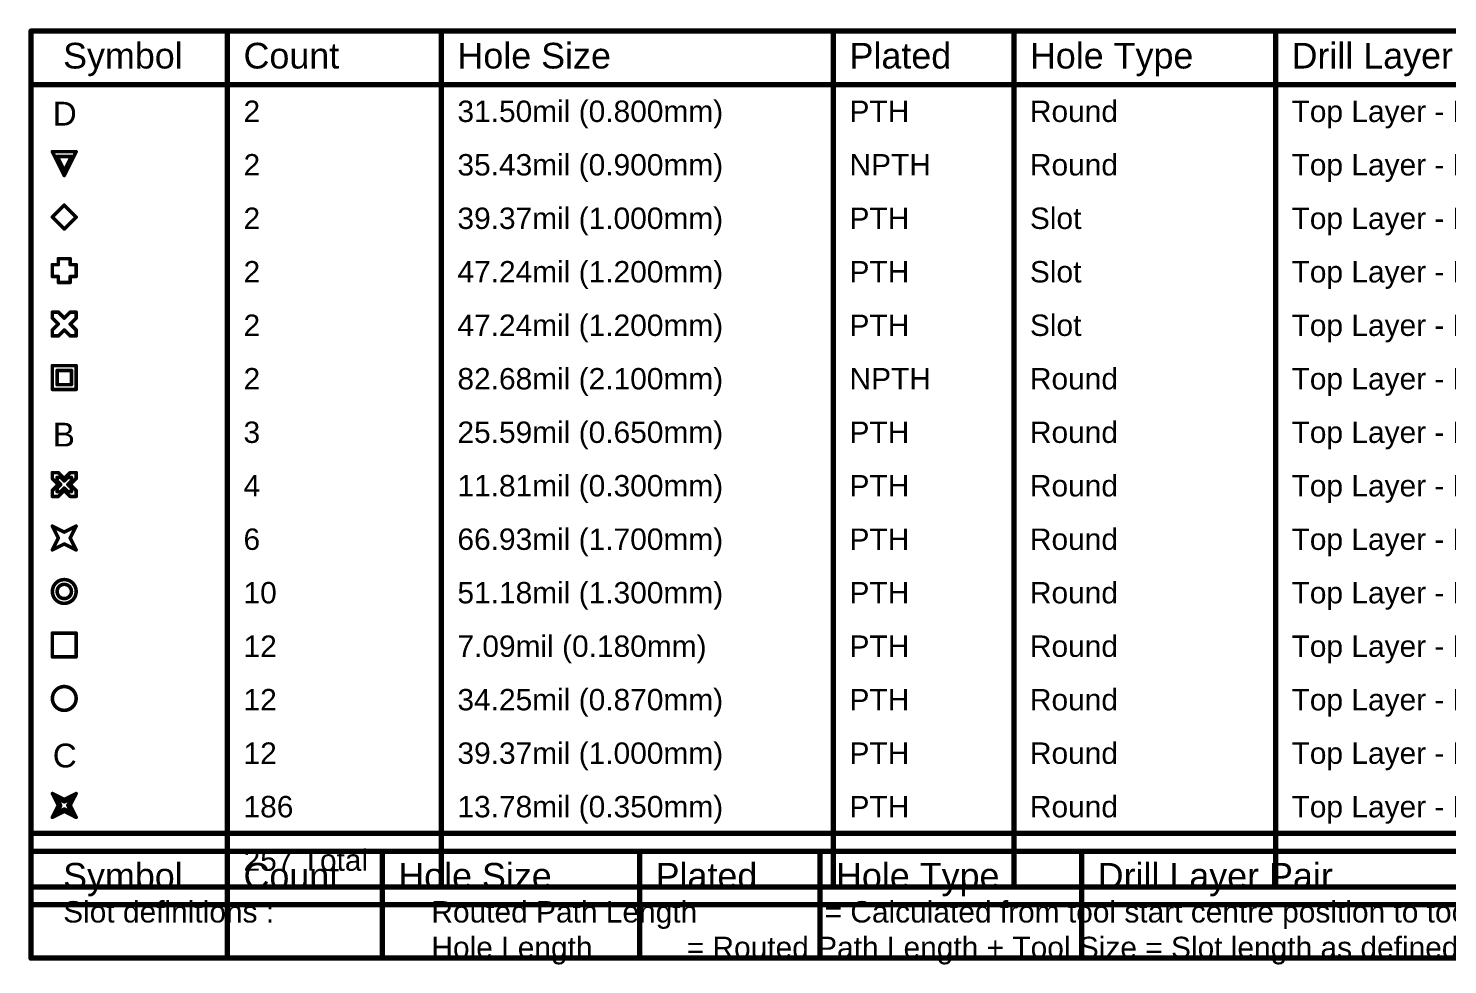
# Model space of a CAD drawing. Header units: millimetres. Extents: x -0.2 to 11.1, y -5.4 to 4.7.
# Drawn here: x 3.317 to 7.298, y 2.083 to 4.709 of the extents above; entities that cross this region are included whole.
import ezdxf

# ---------------------------------------------------------------- set-up
doc = ezdxf.new("R2010")
doc.units = ezdxf.units.MM
doc.header["$MEASUREMENT"] = 0
doc.layers.add('DrillDrawing', color=1, linetype='Continuous')
doc.styles.add('Arial', font='arial.ttf', dxfattribs={"height": 0.2})

msp = doc.modelspace()

# ---------------------------------------------------------------- linework, layer by layer
at = {"layer": 'DrillDrawing'}
for points, const_width in [([(3.3248, 4.7012), (11.1047, 4.7012)], 0.015), ([(3.3248, 2.3012), (3.3248, 4.7012)], 0.015), ([(3.8757, 2.3012), (3.8757, 4.7012)], 0.015), ([(4.4756, 2.3012), (4.4756, 4.7012)], 0.015), ([(5.5752, 2.3012), (5.5752, 4.7012)], 0.015), ([(6.0811, 2.3012), (6.0811, 4.7012)], 0.015), ([(6.8149, 2.3012), (6.8149, 4.7012)], 0.015), ([(3.3248, 4.5512), (11.1047, 4.5512)], 0.015), ([(3.3846, 4.3629), (3.4513, 4.3629)], 0.01), ([(3.3846, 4.3629), (3.418, 4.2962)], 0.01), ([(3.398, 4.3496), (3.438, 4.3496)], 0.01), ([(3.398, 4.3496), (3.418, 4.3096)], 0.01), ([(3.418, 4.2962), (3.4513, 4.3629)], 0.01), ([(3.418, 4.3096), (3.438, 4.3496)], 0.01), ([(3.3846, 4.1796), (3.418, 4.2129)], 0.01), ([(3.3846, 4.1796), (3.418, 4.1462)], 0.01), ([(3.418, 4.2129), (3.4513, 4.1796)], 0.01), ([(3.418, 4.1462), (3.4513, 4.1796)], 0.01), ([(3.4013, 4.0462), (3.4013, 4.0629)], 0.01), ([(3.4013, 4.0629), (3.4346, 4.0629)], 0.01), ([(3.4346, 4.0462), (3.4346, 4.0629)], 0.01), ([(3.3846, 4.0129), (3.3846, 4.0462)], 0.01), ([(3.3846, 4.0462), (3.4013, 4.0462)], 0.01), ([(3.4346, 4.0462), (3.4513, 4.0462)], 0.01), ([(3.4513, 4.0129), (3.4513, 4.0462)], 0.01), ([(3.3846, 4.0129), (3.4013, 4.0129)], 0.01), ([(3.4013, 3.9962), (3.4013, 4.0129)], 0.01), ([(3.4013, 3.9962), (3.4346, 3.9962)], 0.01), ([(3.4346, 4.0129), (3.4513, 4.0129)], 0.01), ([(3.4346, 3.9962), (3.4346, 4.0129)], 0.01), ([(3.3846, 3.8962), (3.3846, 3.9129)], 0.01), ([(3.3846, 3.9129), (3.4013, 3.9129)], 0.01), ([(3.3846, 3.8962), (3.4013, 3.8796)], 0.01), ([(3.4013, 3.9129), (3.418, 3.8962)], 0.01), ([(3.418, 3.8962), (3.4346, 3.9129)], 0.01), ([(3.4346, 3.9129), (3.4513, 3.9129)], 0.01), ([(3.4346, 3.8796), (3.4513, 3.8962)], 0.01), ([(3.4513, 3.8962), (3.4513, 3.9129)], 0.01), ([(3.3846, 3.8629), (3.4013, 3.8796)], 0.01), ([(3.3846, 3.8462), (3.3846, 3.8629)], 0.01), ([(3.4013, 3.8462), (3.418, 3.8629)], 0.01), ([(3.418, 3.8629), (3.4346, 3.8462)], 0.01), ([(3.4346, 3.8796), (3.4513, 3.8629)], 0.01), ([(3.4513, 3.8462), (3.4513, 3.8629)], 0.01), ([(3.3846, 3.8462), (3.4013, 3.8462)], 0.01), ([(3.4346, 3.8462), (3.4513, 3.8462)], 0.01), ([(3.3846, 3.7629), (3.4513, 3.7629)], 0.01), ([(3.3846, 3.6962), (3.3846, 3.7629)], 0.01), ([(3.398, 3.7496), (3.438, 3.7496)], 0.01), ([(3.398, 3.7096), (3.398, 3.7496)], 0.01), ([(3.438, 3.7096), (3.438, 3.7496)], 0.01), ([(3.4513, 3.6962), (3.4513, 3.7629)], 0.01), ([(3.398, 3.7096), (3.438, 3.7096)], 0.01), ([(3.3846, 3.6962), (3.4513, 3.6962)], 0.01), ([(3.3846, 3.4462), (3.3846, 3.4629)], 0.01), ([(3.3846, 3.4629), (3.4013, 3.4629)], 0.01), ([(3.4013, 3.4629), (3.418, 3.4462)], 0.01), ([(3.418, 3.4462), (3.4346, 3.4629)], 0.01), ([(3.4346, 3.4629), (3.4513, 3.4629)], 0.01), ([(3.4513, 3.4462), (3.4513, 3.4629)], 0.01), ([(3.3846, 3.4462), (3.4013, 3.4296)], 0.01), ([(3.3846, 3.4129), (3.4013, 3.4296)], 0.01), ([(3.398, 3.4396), (3.398, 3.4496)], 0.01), ([(3.398, 3.4496), (3.408, 3.4496)], 0.01), ([(3.398, 3.4396), (3.408, 3.4296)], 0.01), ([(3.398, 3.4196), (3.408, 3.4296)], 0.01), ([(3.398, 3.4096), (3.398, 3.4196)], 0.01), ([(3.408, 3.4496), (3.418, 3.4396)], 0.01), ([(3.408, 3.4096), (3.418, 3.4196)], 0.01), ([(3.418, 3.4396), (3.428, 3.4496)], 0.01), ([(3.418, 3.4196), (3.428, 3.4096)], 0.01), ([(3.428, 3.4496), (3.438, 3.4496)], 0.01), ([(3.428, 3.4296), (3.438, 3.4396)], 0.01), ([(3.428, 3.4296), (3.438, 3.4196)], 0.01), ([(3.4346, 3.4296), (3.4513, 3.4462)], 0.01), ([(3.4346, 3.4296), (3.4513, 3.4129)], 0.01), ([(3.438, 3.4396), (3.438, 3.4496)], 0.01), ([(3.438, 3.4096), (3.438, 3.4196)], 0.01), ([(3.3846, 3.3962), (3.3846, 3.4129)], 0.01), ([(3.3846, 3.3962), (3.4013, 3.3962)], 0.01), ([(3.398, 3.4096), (3.408, 3.4096)], 0.01), ([(3.4013, 3.3962), (3.418, 3.4129)], 0.01), ([(3.418, 3.4129), (3.4346, 3.3962)], 0.01), ([(3.428, 3.4096), (3.438, 3.4096)], 0.01), ([(3.4346, 3.3962), (3.4513, 3.3962)], 0.01), ([(3.4513, 3.3962), (3.4513, 3.4129)], 0.01), ([(3.3846, 3.3129), (3.418, 3.2962)], 0.01), ([(3.3846, 3.3129), (3.4013, 3.2796)], 0.01), ([(3.418, 3.2962), (3.4513, 3.3129)], 0.01), ([(3.4346, 3.2796), (3.4513, 3.3129)], 0.01), ([(3.3846, 3.2462), (3.4013, 3.2796)], 0.01), ([(3.3846, 3.2462), (3.418, 3.2629)], 0.01), ([(3.418, 3.2629), (3.4513, 3.2462)], 0.01), ([(3.4346, 3.2796), (3.4513, 3.2462)], 0.01), ([(3.3846, 3.0129), (3.4513, 3.0129)], 0.01), ([(3.3846, 2.9462), (3.3846, 3.0129)], 0.01), ([(3.4513, 2.9462), (3.4513, 3.0129)], 0.01), ([(3.3846, 2.9462), (3.4513, 2.9462)], 0.01), ([(3.3846, 2.5629), (3.418, 2.5462)], 0.01), ([(3.3846, 2.5629), (3.4013, 2.5296)], 0.01), ([(3.398, 2.5496), (3.418, 2.5396)], 0.01), ([(3.398, 2.5496), (3.408, 2.5296)], 0.01), ([(3.418, 2.5462), (3.4513, 2.5629)], 0.01), ([(3.418, 2.5396), (3.438, 2.5496)], 0.01), ([(3.428, 2.5296), (3.438, 2.5496)], 0.01), ([(3.4346, 2.5296), (3.4513, 2.5629)], 0.01), ([(3.3846, 2.4962), (3.4013, 2.5296)], 0.01), ([(3.3846, 2.4962), (3.418, 2.5129)], 0.01), ([(3.398, 2.5096), (3.408, 2.5296)], 0.01), ([(3.398, 2.5096), (3.418, 2.5196)], 0.01), ([(3.418, 2.5196), (3.438, 2.5096)], 0.01), ([(3.418, 2.5129), (3.4513, 2.4962)], 0.01), ([(3.428, 2.5296), (3.438, 2.5096)], 0.01), ([(3.4346, 2.5296), (3.4513, 2.4962)], 0.01), ([(3.3248, 2.4512), (11.1047, 2.4512)], 0.015), ([(3.3248, 2.4013), (9.4912, 2.4013)], 0.015), ([(3.3248, 2.1013), (3.3248, 2.4013)], 0.015), ([(3.3248, 2.4013), (9.4912, 2.4013)], 0.015), ([(3.3248, 2.1013), (3.3248, 2.4013)], 0.015), ([(3.3248, 2.4013), (9.4912, 2.4013)], 0.015), ([(3.3248, 2.1013), (3.3248, 2.4013)], 0.015), ([(3.3248, 2.4013), (9.4912, 2.4013)], 0.015), ([(3.3248, 2.1013), (3.3248, 2.4013)], 0.015), ([(3.8757, 2.1013), (3.8757, 2.4013)], 0.015), ([(3.8757, 2.1013), (3.8757, 2.4013)], 0.015), ([(3.8757, 2.1013), (3.8757, 2.4013)], 0.015), ([(3.8757, 2.1013), (3.8757, 2.4013)], 0.015), ([(4.3096, 2.1013), (4.3096, 2.4013)], 0.015), ([(4.3096, 2.1013), (4.3096, 2.4013)], 0.015), ([(4.3096, 2.1013), (4.3096, 2.4013)], 0.015), ([(4.3096, 2.1013), (4.3096, 2.4013)], 0.015), ([(5.0314, 2.1013), (5.0314, 2.4013)], 0.015), ([(5.0314, 2.1013), (5.0314, 2.4013)], 0.015), ([(5.0314, 2.1013), (5.0314, 2.4013)], 0.015), ([(5.0314, 2.1013), (5.0314, 2.4013)], 0.015), ([(5.5373, 2.1013), (5.5373, 2.4013)], 0.015), ([(5.5373, 2.1013), (5.5373, 2.4013)], 0.015), ([(5.5373, 2.1013), (5.5373, 2.4013)], 0.015), ([(5.5373, 2.1013), (5.5373, 2.4013)], 0.015), ([(6.2711, 2.1013), (6.2711, 2.4013)], 0.015), ([(6.2711, 2.1013), (6.2711, 2.4013)], 0.015), ([(6.2711, 2.1013), (6.2711, 2.4013)], 0.015), ([(6.2711, 2.1013), (6.2711, 2.4013)], 0.015), ([(3.3248, 2.3012), (11.1047, 2.3012)], 0.015), ([(3.3248, 2.2513), (9.4912, 2.2513)], 0.015), ([(3.3248, 2.2513), (9.4912, 2.2513)], 0.015), ([(3.3248, 2.2513), (9.4912, 2.2513)], 0.015), ([(3.3248, 2.2513), (9.4912, 2.2513)], 0.015), ([(3.3248, 2.2513), (9.4912, 2.2513)], 0.015), ([(3.3248, 2.2513), (9.4912, 2.2513)], 0.015), ([(3.3248, 2.2513), (9.4912, 2.2513)], 0.015), ([(3.3248, 2.2513), (9.4912, 2.2513)], 0.015), ([(3.3248, 2.1013), (9.4912, 2.1013)], 0.015), ([(3.3248, 2.1013), (9.4912, 2.1013)], 0.015), ([(3.3248, 2.1013), (9.4912, 2.1013)], 0.015), ([(3.3248, 2.1013), (9.4912, 2.1013)], 0.015)]:
    msp.add_lwpolyline(points, dxfattribs=dict(at, const_width=const_width))
for points, const_width in [([(3.3211, 4.7012, 1), (3.3286, 4.7012, 1)], 0.0075), ([(3.3211, 4.7012, 1), (3.3286, 4.7012, 1)], 0.0075), ([(3.872, 4.7012, 1), (3.8795, 4.7012, 1)], 0.0075), ([(4.4718, 4.7012, 1), (4.4793, 4.7012, 1)], 0.0075), ([(5.5715, 4.7012, 1), (5.579, 4.7012, 1)], 0.0075), ([(6.0774, 4.7012, 1), (6.0849, 4.7012, 1)], 0.0075), ([(6.8112, 4.7012, 1), (6.8187, 4.7012, 1)], 0.0075), ([(3.3211, 4.5512, 1), (3.3286, 4.5512, 1)], 0.0075), ([(3.3821, 4.3629, 1), (3.3871, 4.3629, 1)], 0.005), ([(3.3821, 4.3629, 1), (3.3871, 4.3629, 1)], 0.005), ([(3.3955, 4.3496, 1), (3.4005, 4.3496, 1)], 0.005), ([(3.3955, 4.3496, 1), (3.4005, 4.3496, 1)], 0.005), ([(3.4355, 4.3496, 1), (3.4405, 4.3496, 1)], 0.005), ([(3.4355, 4.3496, 1), (3.4405, 4.3496, 1)], 0.005), ([(3.4488, 4.3629, 1), (3.4538, 4.3629, 1)], 0.005), ([(3.4488, 4.3629, 1), (3.4538, 4.3629, 1)], 0.005), ([(3.4155, 4.3096, 1), (3.4205, 4.3096, 1)], 0.005), ([(3.4155, 4.3096, 1), (3.4205, 4.3096, 1)], 0.005), ([(3.4155, 4.2962, 1), (3.4205, 4.2962, 1)], 0.005), ([(3.4155, 4.2962, 1), (3.4205, 4.2962, 1)], 0.005), ([(3.3821, 4.1796, 1), (3.3871, 4.1796, 1)], 0.005), ([(3.3821, 4.1796, 1), (3.3871, 4.1796, 1)], 0.005), ([(3.4155, 4.2129, 1), (3.4205, 4.2129, 1)], 0.005), ([(3.4155, 4.2129, 1), (3.4205, 4.2129, 1)], 0.005), ([(3.4488, 4.1796, 1), (3.4538, 4.1796, 1)], 0.005), ([(3.4488, 4.1796, 1), (3.4538, 4.1796, 1)], 0.005), ([(3.4155, 4.1462, 1), (3.4205, 4.1462, 1)], 0.005), ([(3.4155, 4.1462, 1), (3.4205, 4.1462, 1)], 0.005), ([(3.3988, 4.0629, 1), (3.4038, 4.0629, 1)], 0.005), ([(3.3988, 4.0629, 1), (3.4038, 4.0629, 1)], 0.005), ([(3.4321, 4.0629, 1), (3.4371, 4.0629, 1)], 0.005), ([(3.4321, 4.0629, 1), (3.4371, 4.0629, 1)], 0.005), ([(3.3821, 4.0462, 1), (3.3871, 4.0462, 1)], 0.005), ([(3.3821, 4.0462, 1), (3.3871, 4.0462, 1)], 0.005), ([(3.3988, 4.0462, 1), (3.4038, 4.0462, 1)], 0.005), ([(3.3988, 4.0462, 1), (3.4038, 4.0462, 1)], 0.005), ([(3.4321, 4.0462, 1), (3.4371, 4.0462, 1)], 0.005), ([(3.4321, 4.0462, 1), (3.4371, 4.0462, 1)], 0.005), ([(3.4488, 4.0462, 1), (3.4538, 4.0462, 1)], 0.005), ([(3.4488, 4.0462, 1), (3.4538, 4.0462, 1)], 0.005), ([(3.3821, 4.0129, 1), (3.3871, 4.0129, 1)], 0.005), ([(3.3821, 4.0129, 1), (3.3871, 4.0129, 1)], 0.005), ([(3.3988, 4.0129, 1), (3.4038, 4.0129, 1)], 0.005), ([(3.3988, 4.0129, 1), (3.4038, 4.0129, 1)], 0.005), ([(3.3988, 3.9962, 1), (3.4038, 3.9962, 1)], 0.005), ([(3.3988, 3.9962, 1), (3.4038, 3.9962, 1)], 0.005), ([(3.4321, 4.0129, 1), (3.4371, 4.0129, 1)], 0.005), ([(3.4321, 4.0129, 1), (3.4371, 4.0129, 1)], 0.005), ([(3.4321, 3.9962, 1), (3.4371, 3.9962, 1)], 0.005), ([(3.4321, 3.9962, 1), (3.4371, 3.9962, 1)], 0.005), ([(3.4488, 4.0129, 1), (3.4538, 4.0129, 1)], 0.005), ([(3.4488, 4.0129, 1), (3.4538, 4.0129, 1)], 0.005), ([(3.3821, 3.9129, 1), (3.3871, 3.9129, 1)], 0.005), ([(3.3821, 3.9129, 1), (3.3871, 3.9129, 1)], 0.005), ([(3.3821, 3.8962, 1), (3.3871, 3.8962, 1)], 0.005), ([(3.3821, 3.8962, 1), (3.3871, 3.8962, 1)], 0.005), ([(3.3988, 3.9129, 1), (3.4038, 3.9129, 1)], 0.005), ([(3.3988, 3.9129, 1), (3.4038, 3.9129, 1)], 0.005), ([(3.4155, 3.8962, 1), (3.4205, 3.8962, 1)], 0.005), ([(3.4155, 3.8962, 1), (3.4205, 3.8962, 1)], 0.005), ([(3.4321, 3.9129, 1), (3.4371, 3.9129, 1)], 0.005), ([(3.4321, 3.9129, 1), (3.4371, 3.9129, 1)], 0.005), ([(3.4488, 3.9129, 1), (3.4538, 3.9129, 1)], 0.005), ([(3.4488, 3.9129, 1), (3.4538, 3.9129, 1)], 0.005), ([(3.4488, 3.8962, 1), (3.4538, 3.8962, 1)], 0.005), ([(3.4488, 3.8962, 1), (3.4538, 3.8962, 1)], 0.005), ([(3.3821, 3.8629, 1), (3.3871, 3.8629, 1)], 0.005), ([(3.3821, 3.8629, 1), (3.3871, 3.8629, 1)], 0.005), ([(3.3988, 3.8796, 1), (3.4038, 3.8796, 1)], 0.005), ([(3.3988, 3.8796, 1), (3.4038, 3.8796, 1)], 0.005), ([(3.4155, 3.8629, 1), (3.4205, 3.8629, 1)], 0.005), ([(3.4155, 3.8629, 1), (3.4205, 3.8629, 1)], 0.005), ([(3.4321, 3.8796, 1), (3.4371, 3.8796, 1)], 0.005), ([(3.4321, 3.8796, 1), (3.4371, 3.8796, 1)], 0.005), ([(3.4488, 3.8629, 1), (3.4538, 3.8629, 1)], 0.005), ([(3.4488, 3.8629, 1), (3.4538, 3.8629, 1)], 0.005), ([(3.3821, 3.8462, 1), (3.3871, 3.8462, 1)], 0.005), ([(3.3821, 3.8462, 1), (3.3871, 3.8462, 1)], 0.005), ([(3.3988, 3.8462, 1), (3.4038, 3.8462, 1)], 0.005), ([(3.3988, 3.8462, 1), (3.4038, 3.8462, 1)], 0.005), ([(3.4321, 3.8462, 1), (3.4371, 3.8462, 1)], 0.005), ([(3.4321, 3.8462, 1), (3.4371, 3.8462, 1)], 0.005), ([(3.4488, 3.8462, 1), (3.4538, 3.8462, 1)], 0.005), ([(3.4488, 3.8462, 1), (3.4538, 3.8462, 1)], 0.005), ([(3.3821, 3.7629, 1), (3.3871, 3.7629, 1)], 0.005), ([(3.3821, 3.7629, 1), (3.3871, 3.7629, 1)], 0.005), ([(3.3955, 3.7496, 1), (3.4005, 3.7496, 1)], 0.005), ([(3.3955, 3.7496, 1), (3.4005, 3.7496, 1)], 0.005), ([(3.4355, 3.7496, 1), (3.4405, 3.7496, 1)], 0.005), ([(3.4355, 3.7496, 1), (3.4405, 3.7496, 1)], 0.005), ([(3.4488, 3.7629, 1), (3.4538, 3.7629, 1)], 0.005), ([(3.4488, 3.7629, 1), (3.4538, 3.7629, 1)], 0.005), ([(3.3955, 3.7096, 1), (3.4005, 3.7096, 1)], 0.005), ([(3.3955, 3.7096, 1), (3.4005, 3.7096, 1)], 0.005), ([(3.4355, 3.7096, 1), (3.4405, 3.7096, 1)], 0.005), ([(3.4355, 3.7096, 1), (3.4405, 3.7096, 1)], 0.005), ([(3.3821, 3.6962, 1), (3.3871, 3.6962, 1)], 0.005), ([(3.3821, 3.6962, 1), (3.3871, 3.6962, 1)], 0.005), ([(3.4488, 3.6962, 1), (3.4538, 3.6962, 1)], 0.005), ([(3.4488, 3.6962, 1), (3.4538, 3.6962, 1)], 0.005), ([(3.3821, 3.4629, 1), (3.3871, 3.4629, 1)], 0.005), ([(3.3821, 3.4629, 1), (3.3871, 3.4629, 1)], 0.005), ([(3.3988, 3.4629, 1), (3.4038, 3.4629, 1)], 0.005), ([(3.3988, 3.4629, 1), (3.4038, 3.4629, 1)], 0.005), ([(3.4321, 3.4629, 1), (3.4371, 3.4629, 1)], 0.005), ([(3.4321, 3.4629, 1), (3.4371, 3.4629, 1)], 0.005), ([(3.4488, 3.4629, 1), (3.4538, 3.4629, 1)], 0.005), ([(3.4488, 3.4629, 1), (3.4538, 3.4629, 1)], 0.005), ([(3.3821, 3.4462, 1), (3.3871, 3.4462, 1)], 0.005), ([(3.3821, 3.4462, 1), (3.3871, 3.4462, 1)], 0.005), ([(3.3955, 3.4496, 1), (3.4005, 3.4496, 1)], 0.005), ([(3.3955, 3.4496, 1), (3.4005, 3.4496, 1)], 0.005), ([(3.3955, 3.4396, 1), (3.4005, 3.4396, 1)], 0.005), ([(3.3955, 3.4396, 1), (3.4005, 3.4396, 1)], 0.005), ([(3.3955, 3.4196, 1), (3.4005, 3.4196, 1)], 0.005), ([(3.3955, 3.4196, 1), (3.4005, 3.4196, 1)], 0.005), ([(3.3988, 3.4296, 1), (3.4038, 3.4296, 1)], 0.005), ([(3.3988, 3.4296, 1), (3.4038, 3.4296, 1)], 0.005), ([(3.4055, 3.4496, 1), (3.4105, 3.4496, 1)], 0.005), ([(3.4055, 3.4496, 1), (3.4105, 3.4496, 1)], 0.005), ([(3.4055, 3.4296, 1), (3.4105, 3.4296, 1)], 0.005), ([(3.4055, 3.4296, 1), (3.4105, 3.4296, 1)], 0.005), ([(3.4155, 3.4462, 1), (3.4205, 3.4462, 1)], 0.005), ([(3.4155, 3.4462, 1), (3.4205, 3.4462, 1)], 0.005), ([(3.4155, 3.4396, 1), (3.4205, 3.4396, 1)], 0.005), ([(3.4155, 3.4396, 1), (3.4205, 3.4396, 1)], 0.005), ([(3.4155, 3.4196, 1), (3.4205, 3.4196, 1)], 0.005), ([(3.4155, 3.4196, 1), (3.4205, 3.4196, 1)], 0.005), ([(3.4255, 3.4496, 1), (3.4305, 3.4496, 1)], 0.005), ([(3.4255, 3.4496, 1), (3.4305, 3.4496, 1)], 0.005), ([(3.4255, 3.4296, 1), (3.4305, 3.4296, 1)], 0.005), ([(3.4255, 3.4296, 1), (3.4305, 3.4296, 1)], 0.005), ([(3.4321, 3.4296, 1), (3.4371, 3.4296, 1)], 0.005), ([(3.4321, 3.4296, 1), (3.4371, 3.4296, 1)], 0.005), ([(3.4355, 3.4496, 1), (3.4405, 3.4496, 1)], 0.005), ([(3.4355, 3.4496, 1), (3.4405, 3.4496, 1)], 0.005), ([(3.4355, 3.4396, 1), (3.4405, 3.4396, 1)], 0.005), ([(3.4355, 3.4396, 1), (3.4405, 3.4396, 1)], 0.005), ([(3.4355, 3.4196, 1), (3.4405, 3.4196, 1)], 0.005), ([(3.4355, 3.4196, 1), (3.4405, 3.4196, 1)], 0.005), ([(3.4488, 3.4462, 1), (3.4538, 3.4462, 1)], 0.005), ([(3.4488, 3.4462, 1), (3.4538, 3.4462, 1)], 0.005), ([(3.3821, 3.4129, 1), (3.3871, 3.4129, 1)], 0.005), ([(3.3821, 3.4129, 1), (3.3871, 3.4129, 1)], 0.005), ([(3.3821, 3.3962, 1), (3.3871, 3.3962, 1)], 0.005), ([(3.3821, 3.3962, 1), (3.3871, 3.3962, 1)], 0.005), ([(3.3955, 3.4096, 1), (3.4005, 3.4096, 1)], 0.005), ([(3.3955, 3.4096, 1), (3.4005, 3.4096, 1)], 0.005), ([(3.3988, 3.3962, 1), (3.4038, 3.3962, 1)], 0.005), ([(3.3988, 3.3962, 1), (3.4038, 3.3962, 1)], 0.005), ([(3.4055, 3.4096, 1), (3.4105, 3.4096, 1)], 0.005), ([(3.4055, 3.4096, 1), (3.4105, 3.4096, 1)], 0.005), ([(3.4155, 3.4129, 1), (3.4205, 3.4129, 1)], 0.005), ([(3.4155, 3.4129, 1), (3.4205, 3.4129, 1)], 0.005), ([(3.4255, 3.4096, 1), (3.4305, 3.4096, 1)], 0.005), ([(3.4255, 3.4096, 1), (3.4305, 3.4096, 1)], 0.005), ([(3.4321, 3.3962, 1), (3.4371, 3.3962, 1)], 0.005), ([(3.4321, 3.3962, 1), (3.4371, 3.3962, 1)], 0.005), ([(3.4355, 3.4096, 1), (3.4405, 3.4096, 1)], 0.005), ([(3.4355, 3.4096, 1), (3.4405, 3.4096, 1)], 0.005), ([(3.4488, 3.4129, 1), (3.4538, 3.4129, 1)], 0.005), ([(3.4488, 3.4129, 1), (3.4538, 3.4129, 1)], 0.005), ([(3.4488, 3.3962, 1), (3.4538, 3.3962, 1)], 0.005), ([(3.4488, 3.3962, 1), (3.4538, 3.3962, 1)], 0.005), ([(3.3821, 3.3129, 1), (3.3871, 3.3129, 1)], 0.005), ([(3.3821, 3.3129, 1), (3.3871, 3.3129, 1)], 0.005), ([(3.4488, 3.3129, 1), (3.4538, 3.3129, 1)], 0.005), ([(3.4488, 3.3129, 1), (3.4538, 3.3129, 1)], 0.005), ([(3.3988, 3.2796, 1), (3.4038, 3.2796, 1)], 0.005), ([(3.3988, 3.2796, 1), (3.4038, 3.2796, 1)], 0.005), ([(3.4155, 3.2962, 1), (3.4205, 3.2962, 1)], 0.005), ([(3.4155, 3.2962, 1), (3.4205, 3.2962, 1)], 0.005), ([(3.4155, 3.2629, 1), (3.4205, 3.2629, 1)], 0.005), ([(3.4155, 3.2629, 1), (3.4205, 3.2629, 1)], 0.005), ([(3.4321, 3.2796, 1), (3.4371, 3.2796, 1)], 0.005), ([(3.4321, 3.2796, 1), (3.4371, 3.2796, 1)], 0.005), ([(3.3821, 3.2462, 1), (3.3871, 3.2462, 1)], 0.005), ([(3.3821, 3.2462, 1), (3.3871, 3.2462, 1)], 0.005), ([(3.4488, 3.2462, 1), (3.4538, 3.2462, 1)], 0.005), ([(3.4488, 3.2462, 1), (3.4538, 3.2462, 1)], 0.005), ([(3.4513, 3.1296, 1), (3.3846, 3.1296, 1)], 0.01), ([(3.438, 3.1296, 1), (3.398, 3.1296, 1)], 0.01), ([(3.3821, 3.1296, 1), (3.3871, 3.1296, 1)], 0.005), ([(3.3955, 3.1296, 1), (3.4005, 3.1296, 1)], 0.005), ([(3.4355, 3.1296, 1), (3.4405, 3.1296, 1)], 0.005), ([(3.4488, 3.1296, 1), (3.4538, 3.1296, 1)], 0.005), ([(3.3821, 3.0129, 1), (3.3871, 3.0129, 1)], 0.005), ([(3.3821, 3.0129, 1), (3.3871, 3.0129, 1)], 0.005), ([(3.4488, 3.0129, 1), (3.4538, 3.0129, 1)], 0.005), ([(3.4488, 3.0129, 1), (3.4538, 3.0129, 1)], 0.005), ([(3.3821, 2.9462, 1), (3.3871, 2.9462, 1)], 0.005), ([(3.3821, 2.9462, 1), (3.3871, 2.9462, 1)], 0.005), ([(3.4488, 2.9462, 1), (3.4538, 2.9462, 1)], 0.005), ([(3.4488, 2.9462, 1), (3.4538, 2.9462, 1)], 0.005), ([(3.4513, 2.8296, 1), (3.3846, 2.8296, 1)], 0.01), ([(3.3821, 2.8296, 1), (3.3871, 2.8296, 1)], 0.005), ([(3.4488, 2.8296, 1), (3.4538, 2.8296, 1)], 0.005), ([(3.3821, 2.5629, 1), (3.3871, 2.5629, 1)], 0.005), ([(3.3821, 2.5629, 1), (3.3871, 2.5629, 1)], 0.005), ([(3.3955, 2.5496, 1), (3.4005, 2.5496, 1)], 0.005), ([(3.3955, 2.5496, 1), (3.4005, 2.5496, 1)], 0.005), ([(3.4155, 2.5462, 1), (3.4205, 2.5462, 1)], 0.005), ([(3.4155, 2.5462, 1), (3.4205, 2.5462, 1)], 0.005), ([(3.4355, 2.5496, 1), (3.4405, 2.5496, 1)], 0.005), ([(3.4355, 2.5496, 1), (3.4405, 2.5496, 1)], 0.005), ([(3.4488, 2.5629, 1), (3.4538, 2.5629, 1)], 0.005), ([(3.4488, 2.5629, 1), (3.4538, 2.5629, 1)], 0.005), ([(3.3955, 2.5096, 1), (3.4005, 2.5096, 1)], 0.005), ([(3.3955, 2.5096, 1), (3.4005, 2.5096, 1)], 0.005), ([(3.3988, 2.5296, 1), (3.4038, 2.5296, 1)], 0.005), ([(3.3988, 2.5296, 1), (3.4038, 2.5296, 1)], 0.005), ([(3.4055, 2.5296, 1), (3.4105, 2.5296, 1)], 0.005), ([(3.4055, 2.5296, 1), (3.4105, 2.5296, 1)], 0.005), ([(3.4155, 2.5396, 1), (3.4205, 2.5396, 1)], 0.005), ([(3.4155, 2.5396, 1), (3.4205, 2.5396, 1)], 0.005), ([(3.4155, 2.5196, 1), (3.4205, 2.5196, 1)], 0.005), ([(3.4155, 2.5196, 1), (3.4205, 2.5196, 1)], 0.005), ([(3.4155, 2.5129, 1), (3.4205, 2.5129, 1)], 0.005), ([(3.4155, 2.5129, 1), (3.4205, 2.5129, 1)], 0.005), ([(3.4255, 2.5296, 1), (3.4305, 2.5296, 1)], 0.005), ([(3.4255, 2.5296, 1), (3.4305, 2.5296, 1)], 0.005), ([(3.4321, 2.5296, 1), (3.4371, 2.5296, 1)], 0.005), ([(3.4321, 2.5296, 1), (3.4371, 2.5296, 1)], 0.005), ([(3.4355, 2.5096, 1), (3.4405, 2.5096, 1)], 0.005), ([(3.4355, 2.5096, 1), (3.4405, 2.5096, 1)], 0.005), ([(3.3821, 2.4962, 1), (3.3871, 2.4962, 1)], 0.005), ([(3.3821, 2.4962, 1), (3.3871, 2.4962, 1)], 0.005), ([(3.4488, 2.4962, 1), (3.4538, 2.4962, 1)], 0.005), ([(3.4488, 2.4962, 1), (3.4538, 2.4962, 1)], 0.005), ([(3.3211, 2.4512, 1), (3.3286, 2.4512, 1)], 0.0075), ([(3.3211, 2.4013, 1), (3.3286, 2.4013, 1)], 0.0075), ([(3.3211, 2.4013, 1), (3.3286, 2.4013, 1)], 0.0075), ([(3.3211, 2.4013, 1), (3.3286, 2.4013, 1)], 0.0075), ([(3.3211, 2.4013, 1), (3.3286, 2.4013, 1)], 0.0075), ([(3.3211, 2.4013, 1), (3.3286, 2.4013, 1)], 0.0075), ([(3.3211, 2.4013, 1), (3.3286, 2.4013, 1)], 0.0075), ([(3.3211, 2.4013, 1), (3.3286, 2.4013, 1)], 0.0075), ([(3.3211, 2.4013, 1), (3.3286, 2.4013, 1)], 0.0075), ([(3.872, 2.4013, 1), (3.8795, 2.4013, 1)], 0.0075), ([(3.872, 2.4013, 1), (3.8795, 2.4013, 1)], 0.0075), ([(3.872, 2.4013, 1), (3.8795, 2.4013, 1)], 0.0075), ([(3.872, 2.4013, 1), (3.8795, 2.4013, 1)], 0.0075), ([(4.3059, 2.4013, 1), (4.3134, 2.4013, 1)], 0.0075), ([(4.3059, 2.4013, 1), (4.3134, 2.4013, 1)], 0.0075), ([(4.3059, 2.4013, 1), (4.3134, 2.4013, 1)], 0.0075), ([(4.3059, 2.4013, 1), (4.3134, 2.4013, 1)], 0.0075), ([(5.0277, 2.4013, 1), (5.0352, 2.4013, 1)], 0.0075), ([(5.0277, 2.4013, 1), (5.0352, 2.4013, 1)], 0.0075), ([(5.0277, 2.4013, 1), (5.0352, 2.4013, 1)], 0.0075), ([(5.0277, 2.4013, 1), (5.0352, 2.4013, 1)], 0.0075), ([(5.5335, 2.4013, 1), (5.541, 2.4013, 1)], 0.0075), ([(5.5335, 2.4013, 1), (5.541, 2.4013, 1)], 0.0075), ([(5.5335, 2.4013, 1), (5.541, 2.4013, 1)], 0.0075), ([(5.5335, 2.4013, 1), (5.541, 2.4013, 1)], 0.0075), ([(6.2673, 2.4013, 1), (6.2748, 2.4013, 1)], 0.0075), ([(6.2673, 2.4013, 1), (6.2748, 2.4013, 1)], 0.0075), ([(6.2673, 2.4013, 1), (6.2748, 2.4013, 1)], 0.0075), ([(6.2673, 2.4013, 1), (6.2748, 2.4013, 1)], 0.0075), ([(3.3211, 2.3012, 1), (3.3286, 2.3012, 1)], 0.0075), ([(3.3211, 2.3012, 1), (3.3286, 2.3012, 1)], 0.0075), ([(3.872, 2.3012, 1), (3.8795, 2.3012, 1)], 0.0075), ([(4.4718, 2.3012, 1), (4.4793, 2.3012, 1)], 0.0075), ([(5.5715, 2.3012, 1), (5.579, 2.3012, 1)], 0.0075), ([(6.0774, 2.3012, 1), (6.0849, 2.3012, 1)], 0.0075), ([(6.8112, 2.3012, 1), (6.8187, 2.3012, 1)], 0.0075), ([(3.3211, 2.2513, 1), (3.3286, 2.2513, 1)], 0.0075), ([(3.3211, 2.2513, 1), (3.3286, 2.2513, 1)], 0.0075), ([(3.3211, 2.2513, 1), (3.3286, 2.2513, 1)], 0.0075), ([(3.3211, 2.2513, 1), (3.3286, 2.2513, 1)], 0.0075), ([(3.3211, 2.2513, 1), (3.3286, 2.2513, 1)], 0.0075), ([(3.3211, 2.2513, 1), (3.3286, 2.2513, 1)], 0.0075), ([(3.3211, 2.2513, 1), (3.3286, 2.2513, 1)], 0.0075), ([(3.3211, 2.2513, 1), (3.3286, 2.2513, 1)], 0.0075), ([(3.3211, 2.1013, 1), (3.3286, 2.1013, 1)], 0.0075), ([(3.3211, 2.1013, 1), (3.3286, 2.1013, 1)], 0.0075), ([(3.3211, 2.1013, 1), (3.3286, 2.1013, 1)], 0.0075), ([(3.3211, 2.1013, 1), (3.3286, 2.1013, 1)], 0.0075), ([(3.3211, 2.1013, 1), (3.3286, 2.1013, 1)], 0.0075), ([(3.3211, 2.1013, 1), (3.3286, 2.1013, 1)], 0.0075), ([(3.3211, 2.1013, 1), (3.3286, 2.1013, 1)], 0.0075), ([(3.3211, 2.1013, 1), (3.3286, 2.1013, 1)], 0.0075), ([(3.872, 2.1013, 1), (3.8795, 2.1013, 1)], 0.0075), ([(3.872, 2.1013, 1), (3.8795, 2.1013, 1)], 0.0075), ([(3.872, 2.1013, 1), (3.8795, 2.1013, 1)], 0.0075), ([(3.872, 2.1013, 1), (3.8795, 2.1013, 1)], 0.0075), ([(4.3059, 2.1013, 1), (4.3134, 2.1013, 1)], 0.0075), ([(4.3059, 2.1013, 1), (4.3134, 2.1013, 1)], 0.0075), ([(4.3059, 2.1013, 1), (4.3134, 2.1013, 1)], 0.0075), ([(4.3059, 2.1013, 1), (4.3134, 2.1013, 1)], 0.0075), ([(5.0277, 2.1013, 1), (5.0352, 2.1013, 1)], 0.0075), ([(5.0277, 2.1013, 1), (5.0352, 2.1013, 1)], 0.0075), ([(5.0277, 2.1013, 1), (5.0352, 2.1013, 1)], 0.0075), ([(5.0277, 2.1013, 1), (5.0352, 2.1013, 1)], 0.0075), ([(5.5335, 2.1013, 1), (5.541, 2.1013, 1)], 0.0075), ([(5.5335, 2.1013, 1), (5.541, 2.1013, 1)], 0.0075), ([(5.5335, 2.1013, 1), (5.541, 2.1013, 1)], 0.0075), ([(5.5335, 2.1013, 1), (5.541, 2.1013, 1)], 0.0075), ([(6.2673, 2.1013, 1), (6.2748, 2.1013, 1)], 0.0075), ([(6.2673, 2.1013, 1), (6.2748, 2.1013, 1)], 0.0075), ([(6.2673, 2.1013, 1), (6.2748, 2.1013, 1)], 0.0075), ([(6.2673, 2.1013, 1), (6.2748, 2.1013, 1)], 0.0075)]:
    msp.add_lwpolyline(points, format="xyb", close=True, dxfattribs=dict(at, const_width=const_width))

# ---------------------------------------------------------------- texts
at = {"layer": 'DrillDrawing', "style": 'Arial'}
for s, height, p in [('Symbol', 0.072, (3.4148, 4.5962)), ('Count', 0.072, (3.9207, 4.5962)), ('Hole Size', 0.072, (4.5206, 4.5962)), ('Plated', 0.072, (5.6202, 4.5962)), ('Hole Type', 0.072, (6.1261, 4.5962)), ('Drill Layer Pair', 0.072, (6.8599, 4.5962)), ('D', 0.0667, (3.3857, 4.4362)), ('2', 0.06, (3.9207, 4.4462)), ('31.50mil (0.800mm)', 0.06, (4.5206, 4.4462)), ('PTH', 0.06, (5.6202, 4.4462)), ('Round', 0.06, (6.1261, 4.4462)), ('Top Layer - Bottom Layer', 0.06, (6.8599, 4.4462)), ('2', 0.06, (3.9207, 4.2962)), ('35.43mil (0.900mm)', 0.06, (4.5206, 4.2962)), ('NPTH', 0.06, (5.6202, 4.2962)), ('Round', 0.06, (6.1261, 4.2962)), ('Top Layer - Bottom Layer', 0.06, (6.8599, 4.2962)), ('2', 0.06, (3.9207, 4.1462)), ('39.37mil (1.000mm)', 0.06, (4.5206, 4.1462)), ('PTH', 0.06, (5.6202, 4.1462)), ('Slot', 0.06, (6.1261, 4.1462)), ('Top Layer - Bottom Layer', 0.06, (6.8599, 4.1462)), ('2', 0.06, (3.9207, 3.9962)), ('47.24mil (1.200mm)', 0.06, (4.5206, 3.9962)), ('PTH', 0.06, (5.6202, 3.9962)), ('Slot', 0.06, (6.1261, 3.9962)), ('Top Layer - Bottom Layer', 0.06, (6.8599, 3.9962)), ('2', 0.06, (3.9207, 3.8462)), ('47.24mil (1.200mm)', 0.06, (4.5206, 3.8462)), ('PTH', 0.06, (5.6202, 3.8462)), ('Slot', 0.06, (6.1261, 3.8462)), ('Top Layer - Bottom Layer', 0.06, (6.8599, 3.8462)), ('2', 0.06, (3.9207, 3.6962)), ('82.68mil (2.100mm)', 0.06, (4.5206, 3.6962)), ('NPTH', 0.06, (5.6202, 3.6962)), ('Round', 0.06, (6.1261, 3.6962)), ('Top Layer - Bottom Layer', 0.06, (6.8599, 3.6962)), ('B', 0.0667, (3.3857, 3.5362)), ('3', 0.06, (3.9207, 3.5462)), ('25.59mil (0.650mm)', 0.06, (4.5206, 3.5462)), ('PTH', 0.06, (5.6202, 3.5462)), ('Round', 0.06, (6.1261, 3.5462)), ('Top Layer - Bottom Layer', 0.06, (6.8599, 3.5462)), ('4', 0.06, (3.9207, 3.3962)), ('11.81mil (0.300mm)', 0.06, (4.5206, 3.3962)), ('PTH', 0.06, (5.6202, 3.3962)), ('Round', 0.06, (6.1261, 3.3962)), ('Top Layer - Bottom Layer', 0.06, (6.8599, 3.3962)), ('6', 0.06, (3.9207, 3.2462)), ('66.93mil (1.700mm)', 0.06, (4.5206, 3.2462)), ('PTH', 0.06, (5.6202, 3.2462)), ('Round', 0.06, (6.1261, 3.2462)), ('Top Layer - Bottom Layer', 0.06, (6.8599, 3.2462)), ('10', 0.06, (3.9207, 3.0962)), ('51.18mil (1.300mm)', 0.06, (4.5206, 3.0962)), ('PTH', 0.06, (5.6202, 3.0962)), ('Round', 0.06, (6.1261, 3.0962)), ('Top Layer - Bottom Layer', 0.06, (6.8599, 3.0962)), ('12', 0.06, (3.9207, 2.9462)), ('7.09mil (0.180mm)', 0.06, (4.5206, 2.9462)), ('PTH', 0.06, (5.6202, 2.9462)), ('Round', 0.06, (6.1261, 2.9462)), ('Top Layer - Bottom Layer', 0.06, (6.8599, 2.9462)), ('12', 0.06, (3.9207, 2.7962)), ('34.25mil (0.870mm)', 0.06, (4.5206, 2.7962)), ('PTH', 0.06, (5.6202, 2.7962)), ('Round', 0.06, (6.1261, 2.7962)), ('Top Layer - Bottom Layer', 0.06, (6.8599, 2.7962)), ('12', 0.06, (3.9207, 2.6462)), ('39.37mil (1.000mm)', 0.06, (4.5206, 2.6462)), ('Round', 0.06, (6.1261, 2.6462)), ('C', 0.0667, (3.3857, 2.6362)), ('PTH', 0.06, (5.6202, 2.6462)), ('Top Layer - Bottom Layer', 0.06, (6.8599, 2.6462)), ('186', 0.06, (3.9207, 2.4962)), ('13.78mil (0.350mm)', 0.06, (4.5206, 2.4962)), ('PTH', 0.06, (5.6202, 2.4962)), ('Round', 0.06, (6.1261, 2.4962)), ('Top Layer - Bottom Layer', 0.06, (6.8599, 2.4962)), ('257 Total', 0.06, (3.9207, 2.3462)), ('Symbol', 0.072, (3.4148, 2.2963)), ('Symbol', 0.072, (3.4148, 2.2963)), ('Symbol', 0.072, (3.4148, 2.2963)), ('Symbol', 0.072, (3.4148, 2.2963)), ('Count', 0.072, (3.9207, 2.2963)), ('Count', 0.072, (3.9207, 2.2963)), ('Count', 0.072, (3.9207, 2.2963)), ('Count', 0.072, (3.9207, 2.2963)), ('Hole Size', 0.072, (4.3546, 2.2963)), ('Hole Size', 0.072, (4.3546, 2.2963)), ('Hole Size', 0.072, (4.3546, 2.2963)), ('Hole Size', 0.072, (4.3546, 2.2963)), ('Plated', 0.072, (5.0764, 2.2963)), ('Plated', 0.072, (5.0764, 2.2963)), ('Plated', 0.072, (5.0764, 2.2963)), ('Plated', 0.072, (5.0764, 2.2963)), ('Hole Type', 0.072, (5.5823, 2.2963)), ('Hole Type', 0.072, (5.5823, 2.2963)), ('Hole Type', 0.072, (5.5823, 2.2963)), ('Hole Type', 0.072, (5.5823, 2.2963)), ('Drill Layer Pair', 0.072, (6.3161, 2.2963)), ('Drill Layer Pair', 0.072, (6.3161, 2.2963)), ('Drill Layer Pair', 0.072, (6.3161, 2.2963)), ('Drill Layer Pair', 0.072, (6.3161, 2.2963)), ('Slot definitions :', 0.06, (3.4148, 2.2012)), ('Routed Path Length', 0.06, (4.4475, 2.2012)), ('= Calculated from tool start centre position to tool end centre position.', 0.06, (5.5502, 2.2012)), ('Hole Length', 0.06, (4.4475, 2.1013)), (' = Routed Path Length + Tool Size = Slot length as defined in the PCB layout', 0.06, (5.1403, 2.1013))]:
    msp.add_text(s, height=height, dxfattribs=at).set_placement(p)

doc.saveas('drawing.dxf')
